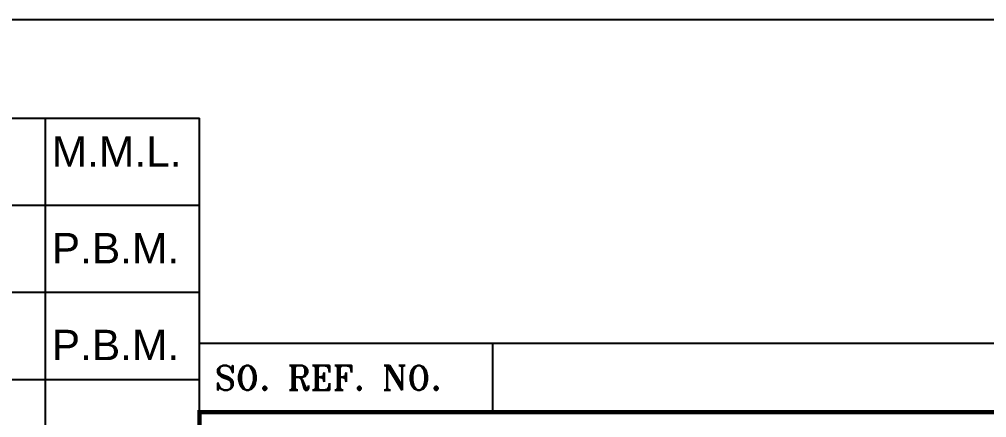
# Model space of a CAD drawing. Header units: inches. Extents: x 14435 to 21465, y 2728 to 7693.
# Drawn here: x 19696 to 20519, y 3413 to 3753 of the extents above; entities that cross this region are included whole.
import ezdxf
from ezdxf.enums import TextEntityAlignment as Align

# ---------------------------------------------------------------- set-up
doc = ezdxf.new("R2010")
doc.units = ezdxf.units.IN
doc.header["$MEASUREMENT"] = 0
for name, color, linetype in [('$PHI_TITL_3', 6, 'Continuous'), ('$PHI_TITL_4', 3, 'Continuous'), ('BLOCK', 7, 'Continuous')]:
    doc.layers.add(name, color=color, linetype=linetype)
doc.styles.add('ARIAL', font='arial.ttf', dxfattribs={"height": 4})
doc.styles.add('ROMANS', font='romans.shx')
doc.styles.add('ROMANT', font='romant.shx')
doc.styles.get("Standard").update_dxf_attribs({"font": 'arial.ttf'})

# ---------------------------------------------------------------- blocks, each defined once
blk = doc.blocks.new('PHI-PIDPRAJA1')
for p, q in [((-357.739, 107.512), (-188.297, 107.512)), ((-188.297, 77.544), (-188.297, 107.512)), ((-357.739, 98.636), (-188.297, 98.636)), ((-357.739, 89.76), (-188.297, 89.76)), ((0, 84.544), (-188.297, 84.544)), ((-188.297, 77.544), (-188.297, 84.544)), ((-158.408, 77.544), (-158.408, 84.544)), ((-357.739, 80.884), (-188.297, 80.884))]:
    blk.add_line(p, q)
at = {"color": 7, "const_width": 0.426}
blk.add_lwpolyline([(-188.297, 0), (-188.297, 77.544), (0, 77.544)], dxfattribs=at)
at = {"layer": 'BLOCK', "color": 7}
blk.add_line((-204.023, 107.512), (-204.023, 1.001), dxfattribs=at)
at = {"layer": '$PHI_TITL_4'}
for tag, height, p in [('SO_REF_NO', 2.5, (-139.423, 80.662)), ('CUSTOMER1', 2.5, (-139.423, 51.382)), ('CONSULTANT', 2.5, (-124.94, 37.138)), ('DRAWN_DATE', 2.5, (-122.162, 26.982)), ('DRAWN', 2.5, (-149.885, 26.982)), ('DESCRIPTION_1', 2.5, (-62.477, 25.995)), ('CHECK_DATE', 2.5, (-122.162, 20.223)), ('DESCRIPTION_2', 2.5, (-62.477, 20.995)), ('CHECKED', 2.5, (-149.885, 20.223)), ('DESCRIPTION_3', 2.5, (-62.477, 15.995)), ('APPROVED', 2.5, (-149.885, 12.99)), ('APPR_DATE', 2.5, (-122.162, 12.99)), ('INT_DRAWINGNO', 3.5, (-24.79, 4.048)), ('PROJECT_NO', 2.5, (-175.032, 2.693)), ('SHEET', 2.5, (-121.75, 2.693))]:
    blk.add_attdef(tag, text='', height=height, dxfattribs=at).set_placement(p, align=Align.MIDDLE)
at = {"layer": '$PHI_TITL_4', "flags": 1}
blk.add_attdef('$REVTABLE', (-357.739, 10), '', height=2.25, dxfattribs=at)
at = {"color": 7, "style": 'ROMANT'}
blk.add_text('SO. REF. NO.', height=2.5, dxfattribs=at).set_placement((-186.735, 79.794))
at = {"style": 'ROMANS', "flags": 12}
blk.add_attdef('NTS', (-157.607, 1.422), '', height=2.5, dxfattribs=at)

msp = doc.modelspace()

# ---------------------------------------------------------------- linework, layer by layer
msp.add_line((14644.69, 3752.52), (21423.07, 3752.52))

# ---------------------------------------------------------------- block references
at = {"layer": '$PHI_TITL_3', "lineweight": 0, "xscale": 8.359038904379775, "yscale": 8.359038904379775, "zscale": 8.359038904379775}
msp.add_blockref('PHI-PIDPRAJA1', (21423.07, 2769.68), dxfattribs=at)

# ---------------------------------------------------------------- texts
at = {"char_height": 25.893, "width": 1069.9882, "attachment_point": 1, "style": 'ARIAL'}
for s, insert in [('M.M.L.', (19723.28, 3652.93)), ('P.B.M.', (19723.28, 3570.48)), ('P.B.M.', (19723.28, 3488.03))]:
    msp.add_mtext(s, dxfattribs=dict(at, insert=insert))

doc.saveas('drawing.dxf')
